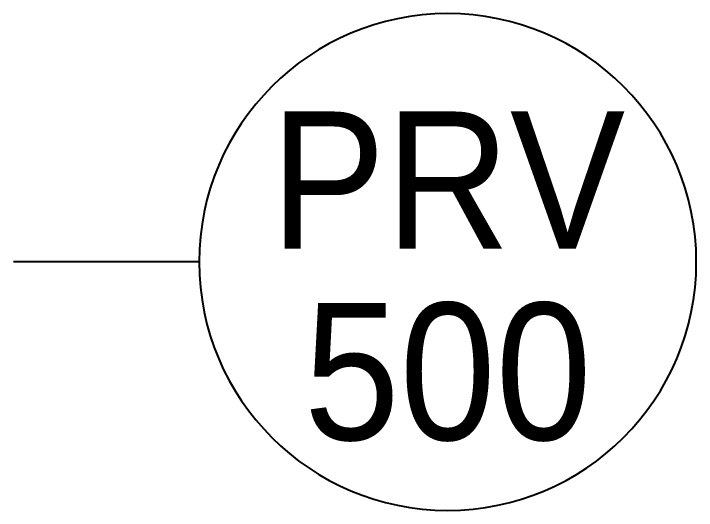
# Model space of a CAD drawing. Header units: millimetres. Extents: x 256 to 2599, y 626 to 1192.
# Drawn here: x 2050.23 to 2063.23, y 660.93 to 670.4 of the extents above; entities that cross this region are included whole.
import ezdxf
from ezdxf.enums import TextEntityAlignment as Align

# ---------------------------------------------------------------- set-up
doc = ezdxf.new("R2010")
doc.units = ezdxf.units.MM
doc.layers.add('Tag', color=7, linetype='Continuous')
doc.styles.add('ARIAL_090', font='arial.ttf', dxfattribs={"width": 0.9})
doc.styles.get("Standard").update_dxf_attribs({"font": 'arial.ttf'})

# ---------------------------------------------------------------- blocks, each defined once
blk = doc.blocks.new('*U26')
at = {"color": 0, "linetype": 'ByBlock', "lineweight": -2}
for start, end in [(0, 180), (180, 0)]:
    blk.add_arc((0, 0), 5, start, end, dxfattribs=at)
at = {"color": 0, "linetype": 'ByBlock', "lineweight": -2, "width": 0.9}
for tag, p in [('#(TargetObject.Type)', (0, 1.65)), ('#(TargetObject.LoopNumber)', (0, -1.65))]:
    blk.add_attdef(tag, text='', height=2.5, dxfattribs=at).set_placement(p, align=Align.MIDDLE_CENTER)

msp = doc.modelspace()

# ---------------------------------------------------------------- linework, layer by layer
at = {"layer": 'Tag'}
msp.add_line((2053.76, 665.666), (2050.228, 665.666), dxfattribs=at)

# ---------------------------------------------------------------- block references
ref = msp.add_blockref('*U26', (2058.493, 665.666), dxfattribs=dict(at, xscale=0.9466394132675104, yscale=0.9466394132675104, zscale=0.9466394132675104))
ref.add_attrib('#(TargetObject.Type)', 'PRV', dxfattribs={"layer": '0', "color": 0, "linetype": 'ByBlock', "lineweight": -2, "ltscale": 2, "height": 2.6125, "style": 'ARIAL_090', "width": 0.9}).set_placement((2058.493, 667.228), align=Align.MIDDLE)
ref.add_attrib('#(TargetObject.LoopNumber)', '500', dxfattribs={"layer": '0', "color": 0, "linetype": 'ByBlock', "lineweight": -2, "ltscale": 2, "height": 2.6125, "style": 'ARIAL_090', "width": 0.9}).set_placement((2055.753, 661.491), align=Align.BOTTOM_LEFT)

doc.saveas('drawing.dxf')
